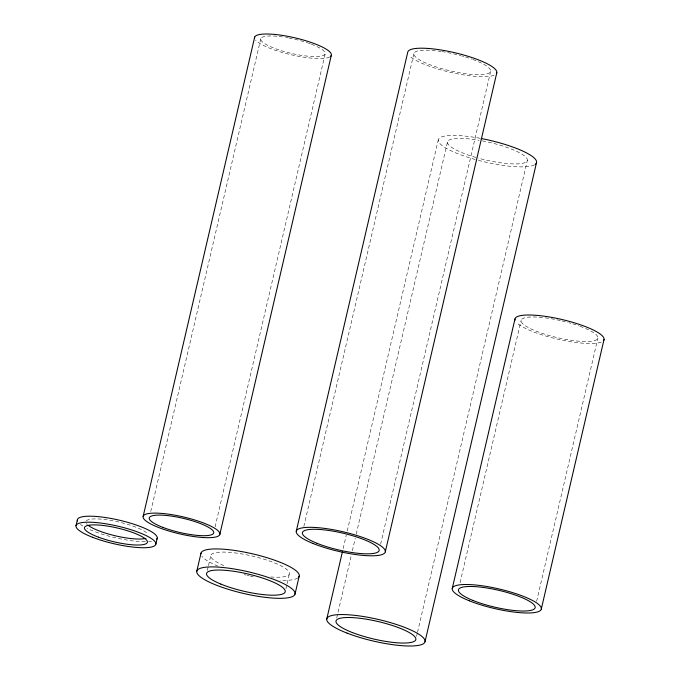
<?xml version="1.0" encoding="UTF-8"?>
<svg xmlns="http://www.w3.org/2000/svg" width="680" height="680" viewBox="0 0 680 680"><rect width="100%" height="100%" fill="white"/><g stroke="black" fill="none" stroke-linecap="round" stroke-linejoin="round"><path stroke-width="0.51" stroke-dasharray="3.4 2.55" d="M150.764 511.471L260.814 38.556M215.084 526.915L325.133 54.009M207.306 570.562L208.233 566.567M208.471 565.573L210.792 555.586M285.923 588.693L286.85 584.698M287.079 583.695L289.408 573.716M303.832 526.524L413.882 53.618M343.162 548.59L346.29 535.135M347.25 530.995L438.277 139.833M336.719 617.976L351.407 554.846M352.368 550.707L355.257 538.288M356.226 534.149L447.491 141.958A40.97 9.01 13.1 0 1 479.094 140.284M380.613 544.178L490.671 71.264M416.568 636.378L417.291 633.267M417.528 632.238L527.34 160.361M460.071 582.7L521.11 320.425M536.613 601.384L597.89 338.07M329.757 56.975A39.398 8.662 13.1 0 1 291.779 54.893A39.398 8.662 13.1 0 1 255.57 40.052M311.389 44.225A33.09 7.276 13.1 0 1 316.14 56.593A33.09 7.276 13.1 0 1 267.053 44.999A33.09 7.276 13.1 0 1 278.214 36.389M279.225 36.499A33.09 7.276 13.1 0 1 282.353 36.89M285.6 37.392A33.09 7.276 13.1 0 1 288.082 37.834M288.923 37.986A33.09 7.276 13.1 0 1 307.768 42.925M308.516 43.18A33.09 7.276 13.1 0 1 310.454 43.868M494.096 75.242A45.696 10.047 13.1 0 1 450.542 72.352A45.696 10.047 13.1 0 1 409.385 55.768M472.762 59.458A39.398 8.662 13.1 0 1 480.267 74.707A39.398 8.662 13.1 0 1 421.107 60.749A39.398 8.662 13.1 0 1 436.177 50.822M438.022 51.042A39.398 8.662 13.1 0 1 440.869 51.442M441.83 51.586A39.398 8.662 13.1 0 1 460.742 55.649M461.72 55.922A39.398 8.662 13.1 0 1 463.658 56.474M465.562 57.043A39.398 8.662 13.1 0 1 471.912 59.143M601.315 342.048A45.696 10.047 13.1 0 1 557.77 339.159A45.696 10.047 13.1 0 1 516.613 322.575M579.989 326.255A39.398 8.662 13.1 0 1 587.494 341.513A39.398 8.662 13.1 0 1 528.326 327.556A39.398 8.662 13.1 0 1 543.405 317.628M545.25 317.849A39.398 8.662 13.1 0 1 560.991 320.705M561.994 320.935A39.398 8.662 13.1 0 1 567.962 322.456M568.939 322.719A39.398 8.662 13.1 0 1 570.877 323.28M572.781 323.85A39.398 8.662 13.1 0 1 579.13 325.95M534.497 164.84A50.422 11.084 13.1 0 1 476.204 159.749M475.201 159.469A50.422 11.084 13.1 0 1 438.302 139.723A50.422 11.084 13.1 0 1 480.216 138.32M482.392 140.887A40.97 9.01 13.1 0 1 527.314 160.454A40.97 9.01 13.1 0 1 478.304 158.143M475.881 157.454A40.97 9.01 13.1 0 1 447.491 141.958M297.764 577.975A50.422 11.084 13.1 0 1 279.947 580.278M253.334 576.708A50.422 11.084 13.1 0 1 250.249 576.053M249.212 575.824A50.422 11.084 13.1 0 1 247.154 575.348M246.126 575.101A50.422 11.084 13.1 0 1 244.077 574.608M218.076 566.202A50.422 11.084 13.1 0 1 201.816 556.155M223.771 565.59A40.341 8.865 13.1 0 1 223.474 552.075A40.341 8.865 13.1 0 1 281.435 566.075A40.341 8.865 13.1 0 1 270.827 576.963M151.495 541.306A40.97 9.01 13.1 0 1 148.631 541.62M145.273 541.748A40.97 9.01 13.1 0 1 87.074 528.326M82.713 525.954A40.97 9.01 13.1 0 1 80.478 524.416M87.363 524.62A32.3 7.106 13.1 0 1 86.368 523.515M86.352 520.778A32.3 7.106 13.1 0 1 117.257 521.679A32.3 7.106 13.1 0 1 148.249 534.429"/><path stroke-width="1.02" d="M75.99 525.759L77.384 519.766M143.191 516.205L254.685 37.086M155.839 544.162L157.233 538.169M196.826 571.098L201.008 553.129M219.768 534.599A39.398 8.662 13.1 0 0 165.112 513.748A39.398 8.662 13.1 0 0 159.562 527.858A39.398 8.662 13.1 0 0 219.768 534.599L331.262 55.479M296.25 531.318L407.745 52.207A45.696 10.047 13.1 0 1 456.339 53.083A45.696 10.047 13.1 0 1 496.383 73.661M295.01 594.141A50.422 11.084 13.1 0 0 223.916 567.596A50.422 11.084 13.1 0 0 218.824 586.117A50.422 11.084 13.1 0 0 295.01 594.141L299.192 576.173M326.782 618.953L342.44 551.692M385.313 551.794L496.808 72.675M425.051 641.606L536.545 162.486M452.251 588.514L514.964 319.005M541.314 608.991L604.035 339.481M254.566 37.986A39.398 8.662 13.1 0 1 296.183 38.139A39.398 8.662 13.1 0 1 330.718 56.278M515.032 320.101A45.696 10.047 13.1 0 1 561.229 319.337A45.696 10.047 13.1 0 1 603.611 340.467M535.908 163.761A50.422 11.084 13.1 0 1 535.296 164.331M481.236 138.516A50.422 11.084 13.1 0 1 536.325 163.149M200.923 553.826A50.422 11.084 13.1 0 1 254.583 554.319A50.422 11.084 13.1 0 1 298.435 577.422M77.495 520.957A40.97 9.01 13.1 0 1 118.966 520.106A40.97 9.01 13.1 0 1 156.706 539.206M145.834 538.365A32.3 7.106 13.1 0 1 117.359 536.265A32.3 7.106 13.1 0 1 88.825 525.793M163.072 527.459A33.09 7.276 13.1 0 0 213.639 533.129A33.09 7.276 13.1 0 0 167.731 515.619A33.09 7.276 13.1 0 0 163.072 527.459M317.007 543.286A39.398 8.662 13.1 0 0 378.802 551.233A39.398 8.662 13.1 0 0 326.527 530.162A39.398 8.662 13.1 0 0 317.007 543.286M313.2 543.558A45.696 10.047 13.1 0 0 384.888 552.781A45.696 10.047 13.1 0 0 324.25 528.343A45.696 10.047 13.1 0 0 313.2 543.558M473.008 600.474A39.398 8.662 13.1 0 0 534.812 608.421A39.398 8.662 13.1 0 0 482.537 587.358A39.398 8.662 13.1 0 0 473.008 600.474M469.208 600.755A45.696 10.047 13.1 0 0 540.889 609.968A45.696 10.047 13.1 0 0 480.25 585.531A45.696 10.047 13.1 0 0 469.208 600.755M352.444 632.57A40.97 9.01 13.1 0 0 415.659 640.016A40.97 9.01 13.1 0 0 359.652 618.248A40.97 9.01 13.1 0 0 352.444 632.57M347.029 633.097A50.422 11.084 13.1 0 0 424.83 642.269A50.422 11.084 13.1 0 0 355.903 615.476A50.422 11.084 13.1 0 0 347.029 633.097M220.838 584.086A40.341 8.865 13.1 0 0 284.707 592.705A40.341 8.865 13.1 0 0 232.212 571.064A40.341 8.865 13.1 0 0 220.838 584.086M92.446 537.251A40.97 9.01 13.1 0 0 155.652 544.697A40.97 9.01 13.1 0 0 99.645 522.928A40.97 9.01 13.1 0 0 92.446 537.251M98.523 537.192A32.3 7.106 13.1 0 0 147.356 542.351A32.3 7.106 13.1 0 0 101.864 525.334A32.3 7.106 13.1 0 0 98.523 537.192"/></g></svg>
